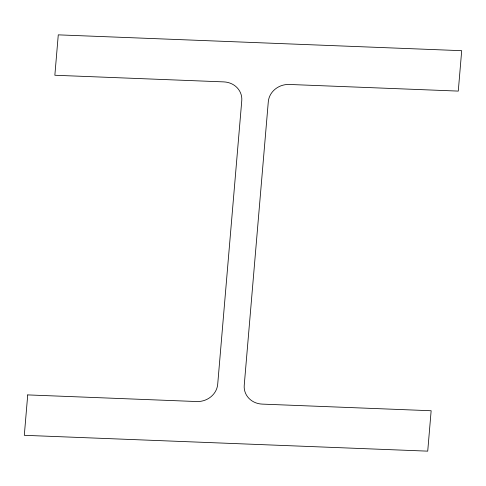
<?xml version="1.0" encoding="UTF-8"?>
<svg xmlns="http://www.w3.org/2000/svg" width="486" height="486" viewBox="0 0 486 486"><rect width="100%" height="100%" fill="white"/><g stroke="black" fill="none" stroke-linecap="round" stroke-linejoin="round"><path stroke-width="0.73" d="M27.726 394.905L24.3 435.31L427.723 451.148L431.149 410.743L262.215 404.109A19.634 17.982 -12 0 1 244.233 385.307L268.296 101.738A19.634 17.982 -12 0 1 289.334 84.461L458.274 91.095L461.7 50.69L58.277 34.852L54.851 75.257L223.785 81.891A19.634 17.982 -12 0 1 241.767 100.693L217.704 384.262A19.634 17.982 -12 0 1 196.666 401.539L27.726 394.905"/></g></svg>
